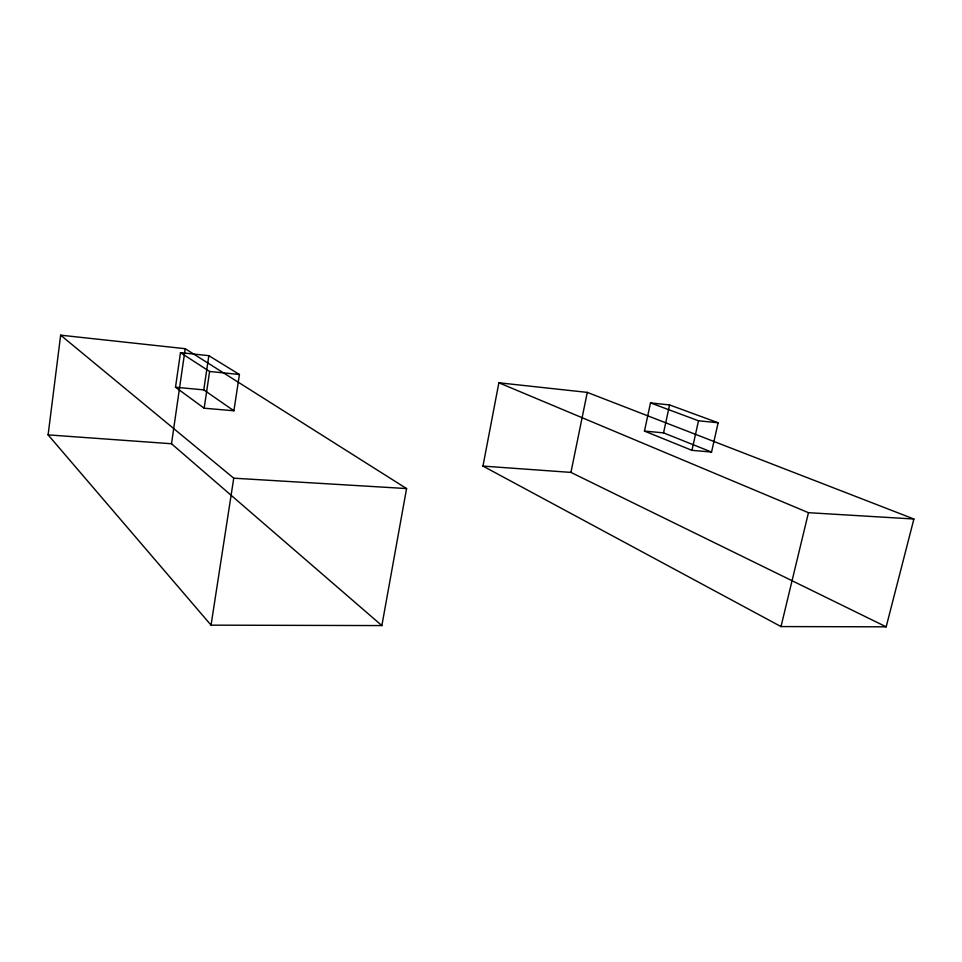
<?xml version="1.0" encoding="UTF-8"?>
<svg xmlns="http://www.w3.org/2000/svg" width="962" height="962" viewBox="0 0 962 962"><rect width="100%" height="100%" fill="white"/><g stroke="black" fill="none" stroke-linecap="round" stroke-linejoin="round"><path stroke-width="1.44" d="M48.1 434.884L60.654 335.173L185.221 348.701L406.577 488.564L381.866 625.577L211.051 625.156L48.1 434.884L171.501 443.747L381.866 625.577M175.505 387.241L180.483 352.645L208.838 355.675L239.43 374.495L233.886 410.774L204.16 408.201L175.505 387.241L203.776 389.887L233.886 410.774M171.501 443.747L185.221 348.701M203.776 389.887L208.838 355.675M204.16 408.201L209.608 371.488L180.483 352.645M211.051 625.156L233.742 478.186L60.654 335.173M482.96 466.089L498.881 382.78L587.289 392.388L913.9 519.011L886.17 626.827L781 626.575L482.96 466.089L570.935 472.402L886.17 626.827M570.935 472.402L587.289 392.388M644.468 431.084L650.504 402.898L669.588 404.942L718.133 422.763L711.555 452.044L691.955 450.348L644.468 431.084L663.539 432.876L711.555 452.044M663.539 432.876L669.588 404.942M691.955 450.348L698.508 420.791L650.504 402.898M781 626.575L808.465 512.686L913.9 519.011M233.742 478.186L406.577 488.564M209.608 371.488L239.43 374.495M698.508 420.791L718.133 422.763M498.881 382.78L808.465 512.686"/></g></svg>
